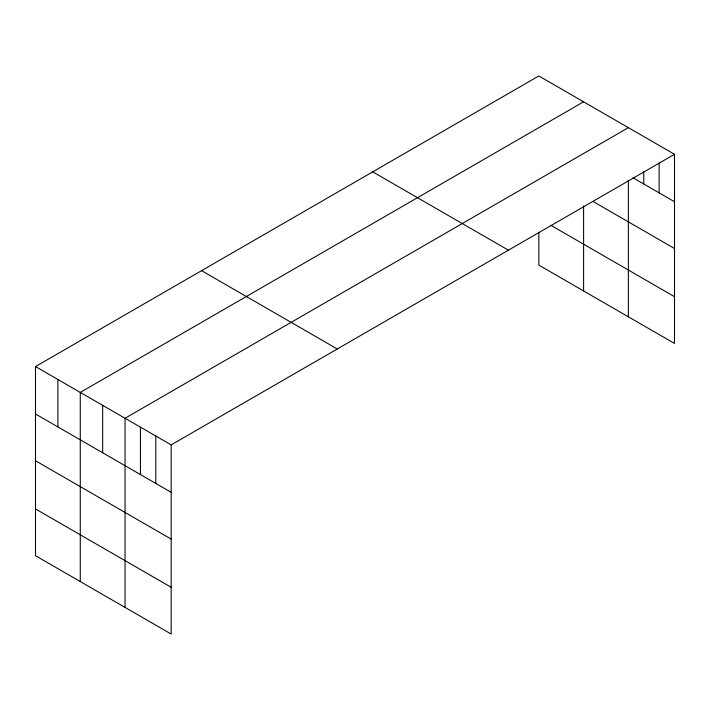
<?xml version="1.0" encoding="UTF-8"?>
<svg xmlns="http://www.w3.org/2000/svg" width="710" height="710" viewBox="0 0 710 710"><rect width="100%" height="100%" fill="white"/><g stroke="black" fill="none" stroke-linecap="round" stroke-linejoin="round"><path stroke-width="1.06" d="M35.5 366.555L171.172 444.886L171.172 634.039L35.5 555.708L35.5 366.555L538.828 75.961L674.5 154.292L674.5 343.445L538.828 265.114L538.828 232.17M583.602 101.814L80.274 392.399L80.274 581.561M628.368 127.658L125.049 418.252L125.049 607.405M171.172 444.886L674.5 154.292M632.894 177.713L674.5 201.738M592.93 201.4L674.5 248.5M550.951 225.354L674.5 296.682M372.732 171.855L508.404 250.186M201.596 270.661L337.268 348.992M35.5 413.992L171.172 492.323M35.5 460.763L171.172 539.094M35.5 508.946L171.172 587.276M659.12 163.069L659.12 192.854M643.748 171.847L643.748 183.979M628.368 180.42L628.368 316.811M583.602 205.873L583.602 290.967M155.801 436.011L155.801 483.448M140.42 427.127L140.42 474.573M102.657 405.33L102.657 452.767M57.883 379.477L57.883 426.923"/></g></svg>
